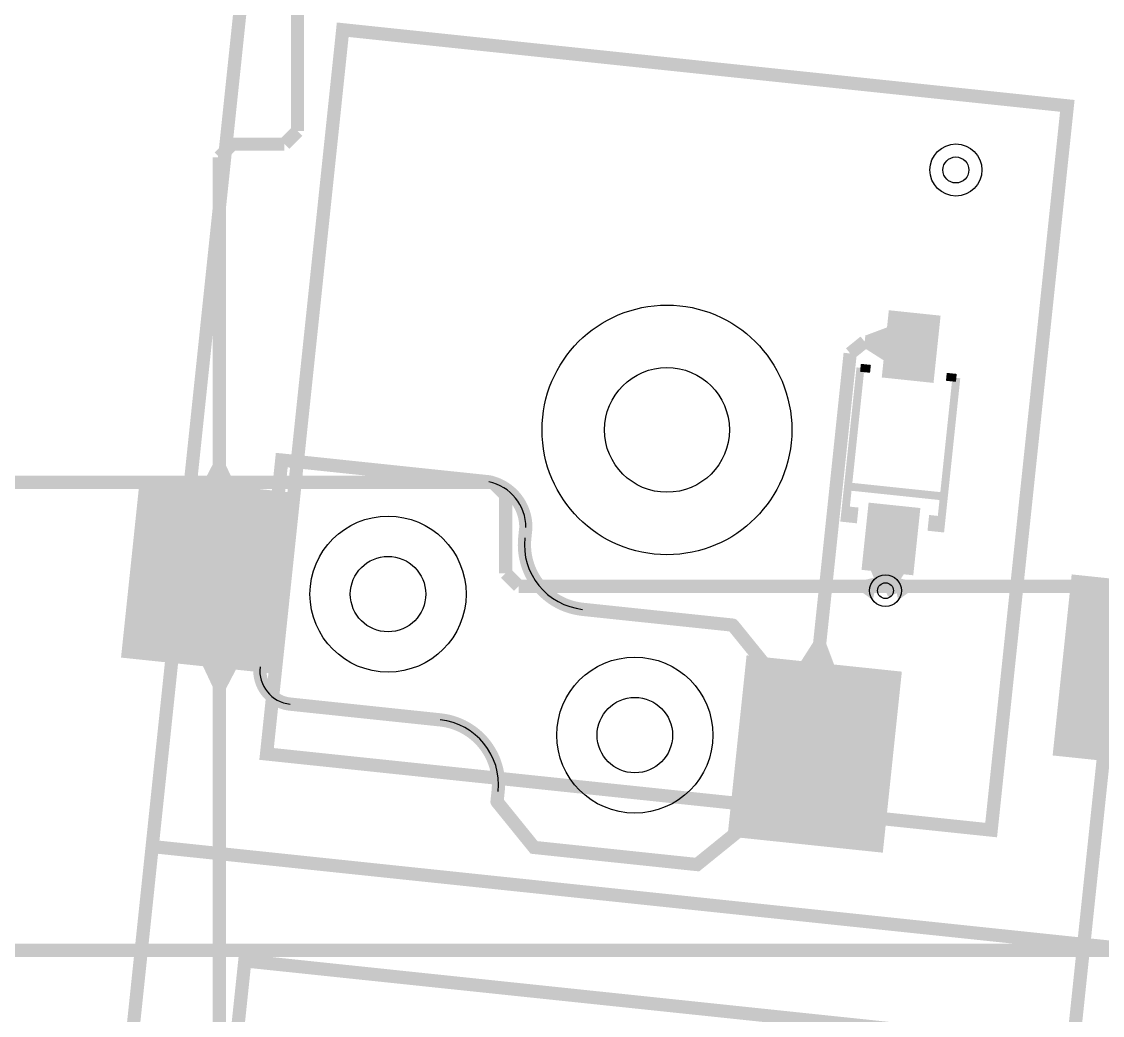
# Model space of a CAD drawing. Header units: millimetres. Extents: x -992 to -826, y 770 to 901.
# Drawn here: x -872.63 to -851.87, y 822.27 to 841.37 of the extents above; entities that cross this region are included whole.
import ezdxf

# ---------------------------------------------------------------- set-up
doc = ezdxf.new("R2010")
doc.units = ezdxf.units.MM
for name, color, linetype, true_color in [('BottomLayer', 7, 'Continuous', 0x0000ff), ('BottomPasteMaskLayer', 7, 'Continuous', 0x800000), ('BottomSilkLayer', 7, 'Continuous', 0x66cc33), ('BottomSolderMaskLayer', 7, 'Continuous', 0xaa00ff), ('Document', 7, 'Continuous', 0xffffff), ('Hole', 7, 'Continuous', 0x222222), ('Multi-Layer', 7, 'Continuous', 0xc0c0c0), ('TopLayer', 7, 'Continuous', 0xff0000), ('TopSilkLayer', 7, 'Continuous', 0xffcc00)]:
    doc.layers.add(name, color=color, linetype=linetype, true_color=true_color)

msp = doc.modelspace()

# ---------------------------------------------------------------- hatches: boundary and pattern name
at = {"layer": 'BottomLayer'}
for points in [[(-855.1103378206758, 834.4275590551183), (-854.9744475488952, 835.7204470408942), (-855.9689865379731, 835.8249682499367), (-856.1048768097537, 834.5321056642115)], [(-856.0037515875033, 835.4942113284228), (-856.0701346202693, 834.8626898653799), (-856.4291338582677, 835.0919685039371), (-856.4025806451614, 835.3445770891543)], [(-868.5159817119635, 832.4339497078996), (-869.1475057150114, 832.5003251206504), (-868.9587452374906, 832.8635864871732), (-868.7047447294896, 832.8368884937771)], [(-870.7229108458218, 829.1466344932692), (-867.7393446786895, 828.8330454660911), (-867.3734823469648, 832.313868427737), (-870.3570485140971, 832.6274574549151)], [(-855.4990855981713, 830.7289306578615), (-855.3631953263907, 832.0218186436374), (-856.3577089154179, 832.1263398526798), (-856.4935991871985, 830.8334772669547)], [(-856.3121056642115, 830.8143967487937), (-855.6805842011685, 830.7480111760225), (-855.9066141732285, 830.4199237998478), (-856.1592227584456, 830.4464744729491)], [(-855.7845542291086, 830.6098577597156), (-856.239237998476, 830.6577774955551), (-856.1158343916688, 830.8593141986286), (-855.8632334264669, 830.8326924053849)], [(-852.8214630429262, 827.2651257302516), (-849.8378968757938, 826.9515367030735), (-849.47205994412, 830.4323596647195), (-852.4556261112523, 830.7459486918975)], [(-857.0211455422912, 829.0135306070614), (-857.6526695453392, 829.0799060198121), (-857.4233858267718, 829.4389077978158), (-857.1707772415546, 829.4123571247144)], [(-859.0683261366523, 825.709423418847), (-856.0847599695201, 825.3958343916689), (-855.7189230378461, 828.8766573533148), (-858.7024892049785, 829.1902463804929)], [(-869.1475057150114, 828.9810515621033), (-868.5159817119635, 828.9146736093473), (-868.7047447294896, 828.5514147828297), (-868.9587452374906, 828.5781127762257)]]:
    msp.add_hatch(color=256, dxfattribs=at).paths.add_polyline_path(points)
at = {"layer": 'BottomPasteMaskLayer'}
for points in [[(-855.1103378206758, 834.4275590551183), (-854.9744475488952, 835.7204470408942), (-855.9689865379731, 835.8249682499367), (-856.1048768097537, 834.5321056642115)], [(-870.7229108458218, 829.1466344932692), (-867.7393446786895, 828.8330454660911), (-867.3734823469648, 832.313868427737), (-870.3570485140971, 832.6274574549151)], [(-855.4990855981713, 830.7289306578615), (-855.3631953263907, 832.0218186436374), (-856.3577089154179, 832.1263398526798), (-856.4935991871985, 830.8334772669547)], [(-852.8214630429262, 827.2651257302516), (-849.8378968757938, 826.9515367030735), (-849.47205994412, 830.4323596647195), (-852.4556261112523, 830.7459486918975)], [(-859.0683261366523, 825.709423418847), (-856.0847599695201, 825.3958343916689), (-855.7189230378461, 828.8766573533148), (-858.7024892049785, 829.1902463804929)]]:
    msp.add_hatch(color=256, dxfattribs=at).paths.add_polyline_path(points)
at = {"layer": 'BottomSilkLayer'}
for points in [[(-856.8694996189993, 832.0645466090933), (-856.5512623825248, 832.0310972821948), (-856.5831242062485, 831.7279679959362), (-856.901361442723, 831.7614147828297)], [(-854.8756565913133, 831.8549834899671), (-855.1938938277877, 831.8884328168658), (-855.2257531115063, 831.5853009906021), (-854.9075158750318, 831.5518542037086)]]:
    msp.add_hatch(color=256, dxfattribs=at).paths.add_polyline_path(points)
at = {"layer": 'BottomSolderMaskLayer'}
for points in [[(-855.1103378206758, 834.4275590551183), (-854.9744475488952, 835.7204470408942), (-855.9689865379731, 835.8249682499367), (-856.1048768097537, 834.5321056642115)], [(-870.7229108458218, 829.1466344932692), (-867.7393446786895, 828.8330454660911), (-867.3734823469648, 832.313868427737), (-870.3570485140971, 832.6274574549151)], [(-855.4990855981713, 830.7289306578615), (-855.3631953263907, 832.0218186436374), (-856.3577089154179, 832.1263398526798), (-856.4935991871985, 830.8334772669547)], [(-852.8214630429262, 827.2651257302516), (-849.8378968757938, 826.9515367030735), (-849.47205994412, 830.4323596647195), (-852.4556261112523, 830.7459486918975)], [(-859.0683261366523, 825.709423418847), (-856.0847599695201, 825.3958343916689), (-855.7189230378461, 828.8766573533148), (-858.7024892049785, 829.1902463804929)]]:
    msp.add_hatch(color=256, dxfattribs=at).paths.add_polyline_path(points)
at = {"layer": 'Document'}
for points in [[(-855.4284632969267, 835.2664592329186), (-855.6194361188723, 835.2865303530609), (-855.6997155194312, 834.5227406654815), (-855.5087426974856, 834.5026695453392)], [(-855.9359715519432, 835.0302514605031), (-855.9560426720855, 834.8392811785625), (-855.192252984506, 834.7590017780037), (-855.1721818643638, 834.9499745999493)], [(-867.9257988315977, 828.9531267462537), (-867.5209601219203, 832.8049072898148), (-863.6691770383542, 832.4000685801374), (-863.6525772820138, 832.3994163628475), (-863.6360344074487, 832.4009364283335), (-863.6198314678243, 832.4046027678536), (-863.6042456999241, 832.4103526493236), (-863.5895437805534, 832.418087690679), (-863.5759772636238, 832.4276755432203), (-863.563778275997, 832.4389521561353), (-863.5531555457296, 832.4517245834544), (-863.544290830678, 832.4657742854088), (-863.5373358085719, 832.4808608677076), (-863.5324094817654, 832.4967261947496), (-863.5295961410744, 832.5130988063955), (-863.5289439235373, 832.5296985627263), (-863.5304639887767, 832.5462414373138), (-863.5341303280554, 832.5624443769931), (-863.5398802092932, 832.5780301449788), (-863.5476152504295, 832.5927320644648), (-863.5572031027687, 832.6062985815372), (-863.5684797155019, 832.618497569332), (-863.5812521426626, 832.6291202997899), (-863.595301844485, 832.6379850150507), (-863.6103884266802, 832.6449400373817), (-863.6262537536487, 832.6498663644246), (-863.6426263652528, 832.6526797053596), (-867.6207137414276, 833.0707924815852), (-867.6373135300402, 833.0714448256665), (-867.6538564510664, 833.0699248589884), (-867.6700594446238, 833.0662585891456), (-867.6856452672048, 833.0605087483431), (-867.7003472354891, 833.0527737200075), (-867.7139137894644, 833.0431858553853), (-867.7261127967786, 833.0319092089276), (-867.7367355246706, 833.0191367312152), (-867.7456002115217, 833.0050869674515), (-867.7525551769113, 832.9900003180153), (-867.7574814169656, 832.9741349250573), (-867.7602946405893, 832.9577622555247), (-868.1784074168149, 828.9796748793499), (-868.1790211197788, 828.9630986632358), (-868.1774691810683, 828.946583849939), (-868.1737780753851, 828.9304121675643), (-868.1680107697266, 828.9148594907069), (-868.1602656492254, 828.9001911342751), (-868.1506748387853, 828.8866573274532), (-868.139401949148, 828.8744889450129), (-868.1266392858381, 828.8638935687937), (-868.112604568601, 828.8550519465407), (-868.0975372172969, 828.8481149085078), (-868.0816942676098, 828.8432007944268), (-868.0653459862457, 828.8403934347368), (-868.048771260422, 828.8397407205105), (-868.0322528402985, 828.8412537864751), (-868.0160725155094, 828.844906821064), (-868.0005063080814, 828.8506375067385), (-867.9858197637428, 828.858348083071), (-867.9722634219472, 828.8679070144501), (-867.9600685418932, 828.8791512339631), (-867.949443157446, 828.8918889251722), (-867.9405685282647, 828.905902794334), (-867.933596047672, 828.920953777238), (-867.9286446600187, 828.9367851174306), (-867.9257988315977, 828.9531267462537)], [(-863.6816865633732, 832.4018186436374), (-863.6422973215733, 832.3925951887715), (-863.6034504039819, 832.3813035333183), (-863.5652543240143, 832.3679752189336), (-863.5278157770623, 832.3526474763939), (-863.4912393424556, 832.3353631215983), (-863.4556271913341, 832.3161704359676), (-863.4210788012465, 832.2951230315767), (-863.3876906782747, 832.272279701398), (-863.3555560874572, 832.24770425507), (-863.324764792266, 832.2214653406548), (-863.2954028038653, 832.1936362528799), (-863.2675521408512, 832.1642947283981), (-863.2412906001446, 832.1335227286427), (-863.2166915396756, 832.1014062108788), (-863.1938236734695, 832.068034888094), (-863.1727508797028, 832.0335019783976), (-863.1535320222692, 831.9979039446291), (-863.1362207863515, 831.9613402249026), (-863.1208655284586, 831.923912954841), (-863.1075091413499, 831.8857266822729), (-863.0961889342193, 831.846888075195), (-863.0869365284776, 831.8075056238083), (-863.0797777694225, 831.7676893374669), (-863.0747326540434, 831.7275504373818), (-863.0718152751622, 831.6872010459404), (-863.0710337820677, 831.6467538735079), (-863.0702859298032, 831.6307269733222), (-863.067523360423, 831.6149222581083), (-863.0627901646963, 831.5995919720449), (-863.0561618847032, 831.5849807873939), (-863.0477443081801, 831.5713218995164), (-863.0376717801404, 831.5588333050614), (-863.0261050587203, 831.5477143227265), (-863.01322874947, 831.5381424121198), (-862.9992483590379, 831.5302703414942), (-862.9843870152723, 831.5242237495569), (-862.9688819060888, 831.5200991402688), (-862.9529804939363, 831.5179623426353), (-862.9369365662822, 831.5178474600715), (-862.9210061851498, 831.5197563261099), (-862.9054436003535, 831.5236584751368), (-862.8904971916562, 831.5294916286258), (-862.8764055046145, 831.537162689106), (-862.8633934433774, 831.5465492260039), (-862.851668681203, 831.5575014296418), (-862.8414183459809, 831.5698445022092), (-862.8328060336604, 831.5833814475467), (-862.8259691972498, 831.5978962152151), (-862.8210169530579, 831.6131571486738), (-862.8180283391913, 831.628920682533), (-862.8170510541022, 831.6449352298706), (-862.817786817828, 831.6916261183753), (-862.8206600001822, 831.7382343283901), (-862.8256645725215, 831.784662064425), (-862.8327900340219, 831.8308119096688), (-862.8420214337125, 831.8765870303937), (-862.8533394018457, 831.921891379136), (-862.8667201905403, 831.9666298962273), (-862.88213572361, 832.0107087092535), (-862.8995536554744, 832.0540353300217), (-862.9189374390276, 832.0965188486235), (-862.9402464023234, 832.138070124186), (-862.9634358339151, 832.178601971912), (-862.9884570766706, 832.2180293460142), (-863.0152576298676, 832.2562695181628), (-863.0437812593527, 832.2932422510698), (-863.0739681155347, 832.3288699668467), (-863.1057548589635, 832.3630779097813), (-863.1390747932319, 832.3957943031946), (-863.1738580049214, 832.4269505000451), (-863.2100315102973, 832.4564811269676), (-863.2475194084471, 832.4843242214423), (-863.2862430405387, 832.5104213618081), (-863.3261211548659, 832.5347177898444), (-863.3670700773353, 832.5571625256687), (-863.4090038870341, 832.5777084747037), (-863.4518345965146, 832.5963125264946), (-863.4954723364117, 832.6129356451637), (-863.5398255440127, 832.6275429513192), (-863.5848011553776, 832.6401037952394), (-863.6303048006097, 832.6505918211838), (-863.6467602975592, 832.6528810098503), (-863.6633738145313, 832.6530027408145), (-863.6798610896396, 832.650954931226), (-863.6959400210313, 832.6467726196752), (-863.7113354937279, 832.6405273666734), (-863.7257840869188, 832.6323260302327), (-863.7390385811644, 832.6223089374957), (-863.7508721883898, 832.6106474836995), (-863.761082432291, 832.5975411995546), (-863.7694946127613, 832.5832143372204), (-863.775964795058, 832.5679120332875), (-863.7803822725666, 832.5518961144231), (-863.7826714610206, 832.535440617444), (-863.7827931917706, 832.5188271004704), (-863.7807453819693, 832.5023398253885), (-863.776563070211, 832.4862608940507), (-863.7703178170104, 832.4708654214347), (-863.7621164803833, 832.4564168283497), (-863.7520993874754, 832.4431623342333), (-863.7404379335263, 832.4313287271584), (-863.7273316492497, 832.4211184834264), (-863.7130047868069, 832.412706303141), (-863.6977024827905, 832.4062361210417), (-863.6816865638691, 832.4018186437398)], [(-855.8227889255779, 831.2184963169927), (-856.0137617475236, 831.238567437135), (-855.9334848869698, 832.0023571247144), (-855.7425120650242, 831.9822834645671)], [(-863.0703276606554, 831.6602692405386), (-863.0912446024893, 831.4612623825249), (-863.0918665536856, 831.4446812269061), (-863.0903214655555, 831.4281605051418), (-863.086635712601, 831.4119822243275), (-863.0808722102631, 831.3964225461257), (-863.0731293409596, 831.3817470727128), (-863.0635392747078, 831.3682063129767), (-863.0522657129957, 831.3560314063542), (-863.0395010944126, 831.3454301773039), (-863.0254633097426, 831.3365835877632), (-863.0103919825891, 831.3296426481453), (-862.9945443790245, 831.3247258396069), (-862.9781910160829, 831.3219170915861), (-862.9616110440613, 831.3212643491354), (-862.9450874814513, 831.3227787545043), (-862.9289023838418, 831.3264344569419), (-862.9133320292568, 831.3321690539674), (-862.8986422021179, 831.3398846565733), (-862.8850836563295, 831.3494495601823), (-862.8728878349347, 831.3607004928302), (-862.8622629194051, 831.3734454022036), (-862.8533902760039, 831.3874667339528), (-862.8464213598813, 831.4025251453238), (-862.84147512975, 831.4183635907158), (-862.8386360172722, 831.4347117094236), (-862.8177190754383, 831.6337185674373), (-862.817097124242, 831.650299723056), (-862.8186422123722, 831.6668204448204), (-862.8223279653264, 831.6829987256347), (-862.8280914676644, 831.6985584038365), (-862.835834336968, 831.7132338772494), (-862.8454244032198, 831.7267746369855), (-862.856697964932, 831.738949543608), (-862.8694625835149, 831.7495507726583), (-862.883500368185, 831.7583973621989), (-862.8985716953384, 831.7653383018169), (-862.914419298903, 831.7702551103553), (-862.9307726618447, 831.7730638583761), (-862.9473526338663, 831.7737166008268), (-862.9638761964761, 831.772202195458), (-862.9800612940858, 831.7685464930203), (-862.9956316486707, 831.7628118959949), (-863.0103214758096, 831.7550962933889), (-863.0238800215981, 831.7455313897799), (-863.0360758429929, 831.734280457132), (-863.0467007585224, 831.7215355477585), (-863.0555734019237, 831.7075142160094), (-863.0625423180462, 831.6924558046384), (-863.0674885481774, 831.6766173592464), (-863.0703276606554, 831.6602692405386)], [(-862.8380949961901, 831.4349885699773), (-862.8421489141065, 831.3861622665431), (-862.8440692594169, 831.3372056078397), (-862.8438523768377, 831.2882117804788), (-862.8414986791945, 831.2392740418213), (-862.8370126466359, 831.1904855424654), (-862.830402818106, 831.1419391489401), (-862.8216817750908, 831.0937272669373), (-862.8108661176707, 831.045941665423), (-862.7979764329218, 830.9986733019587), (-862.7830372557304, 830.9520121495688), (-862.7660770220914, 830.9060470254807), (-862.7471280149825, 830.8608654220662), (-862.7262263029144, 830.8165533403037), (-862.7034116712764, 830.7731951260791), (-862.6787275466071, 830.7308733096386), (-862.6522209139338, 830.6896684484954), (-862.6239422273388, 830.6496589740926), (-862.5939453139226, 830.6109210425136), (-862.562287271347, 830.5735283895214), (-862.5290283591519, 830.5375521902071), (-862.494231884054, 830.5030609235113), (-862.4579640794467, 830.4701202418778), (-862.420293979327, 830.4387928462872), (-862.3812932868929, 830.4091383669092), (-862.3410362380603, 830.3812132495988), (-862.2995994601579, 830.3550706484546), (-862.2570618260713, 830.3307603246427), (-862.2135043041123, 830.3083285516788), (-862.1690098038993, 830.2878180273485), (-862.123663018543, 830.2692677924344), (-862.0775502634375, 830.2527131564041), (-862.030759311963, 830.2381856301995), (-861.9833792284132, 830.2257128662582), (-861.9355001984662, 830.215318605878), (-861.8872133575201, 830.2070226340265), (-861.8386106172213, 830.2008407416816), (-861.8222138275369, 830.1980532624569), (-861.8063219127982, 830.1931469605578), (-861.7912074304732, 830.186205982498), (-861.7771296045188, 830.1773493709122), (-861.7643298795095, 830.1667290228919), (-861.7530277796936, 830.1545270848436), (-861.7434171439983, 830.1409528285503), (-861.7356628015564, 830.1262390620143), (-861.7298977447717, 830.1106381366361), (-861.7262208484054, 830.0944176192123), (-861.7246951738055, 830.0778557029766), (-861.7253468873597, 830.0612364363915), (-861.7281648117242, 830.0448448515182), (-861.7331006175227, 830.0289620755169), (-861.7400696522288, 830.0138605091198), (-861.7489523920167, 829.9997991547666), (-861.759596491678, 829.9870191745325), (-861.771819397449, 829.9757397540288), (-861.7854114779353, 829.9661543432168), (-861.8001396194376, 829.9584273386048), (-861.8157512240142, 829.9526912637336), (-861.8319785417132, 829.9490444963046), (-861.8485432626711, 829.947549580933), (-861.8651612903227, 829.9482321564644), (-861.9188134081223, 829.9549375525673), (-861.9721609170722, 829.9637441052491), (-862.025121562797, 829.9746382360413), (-862.0776136874101, 829.9876031477221), (-862.1295563554191, 830.0026188502167), (-862.1808694785163, 830.0196621914179), (-862.2314739390641, 830.0387068928846), (-862.2812917120832, 830.0597235903588), (-862.3302459855558, 830.082679879041), (-862.3782612788596, 830.1075403635546), (-862.4252635591479, 830.1342667125195), (-862.4711803554977, 830.1628177176552), (-862.5159408706505, 830.1931493573165), (-862.5594760901708, 830.2252148643703), (-862.6017188888572, 830.2589647983026), (-862.64260413424, 830.2943471214497), (-862.682068787006, 830.3313072792329), (-862.7200519981968, 830.3697882842735), (-862.756495203029, 830.4097308042597), (-862.7913422111928, 830.4510732534291), (-862.8245392934903, 830.4937518875242), (-862.8560352646772, 830.5377009020784), (-862.8857815623842, 830.5828525338765), (-862.9137323219929, 830.6291371654358), (-862.9398444473532, 830.6764834323474), (-862.9640776772305, 830.7248183333094), (-862.986394647384, 830.7740673426849), (-863.0067609481762, 830.82415452541), (-863.025145177628, 830.8750026540752), (-863.041518989837, 830.926533327999), (-863.0558571386814, 830.9786670941108), (-863.068137516747, 831.0313235694568), (-863.0783411894137, 831.0844215651384), (-863.0864524240493, 831.137879211495), (-863.0924587142681, 831.1916140843347), (-863.096350799213, 831.2455433320216), (-863.0981226778351, 831.2995838032209), (-863.0977716181461, 831.3536521751068), (-863.0952981614307, 831.4076650818345), (-863.0907061214124, 831.4615392430786), (-863.0878927808917, 831.4779118550732), (-863.0829664541692, 831.4937771824709), (-863.0760114320624, 831.508863765116), (-863.0671467169302, 831.5229134673916), (-863.0565239865091, 831.5356858949922), (-863.0443249986652, 831.5469625081361), (-863.0307584814667, 831.5565503608422), (-863.0160565617886, 831.5642854022893), (-863.0004707935575, 831.5700352837714), (-862.9842678535941, 831.5737016232202), (-862.9677249786987, 831.5752216885501), (-862.9511252220527, 831.5745694710212), (-862.9347526101001, 831.5717561302565), (-862.9188872827758, 831.5668298032977), (-862.9038007002343, 831.559874780966), (-862.8897509980908, 831.5510100656244), (-862.8769785706486, 831.540387335013), (-862.8657019576865, 831.5281883470011), (-862.8561141051825, 831.5146218296597), (-862.8483790639543, 831.4999199098663), (-862.8426291827045, 831.4843341415495), (-862.8389628434971, 831.4681312015316), (-862.8374427784139, 831.4515883266135), (-862.8380949961901, 831.4349885699772)], [(-863.5966167132335, 826.2962585725173), (-862.8846202692406, 825.4170180340362), (-862.8733413067604, 825.4048198102988), (-862.8605665515665, 825.3941982620728), (-862.8465146140655, 825.3853351526044), (-862.8314259606867, 825.3783821535253), (-862.8155587988554, 825.3734582493428), (-862.7991846583694, 825.3706477012955), (-859.6664287528575, 825.0413817627636), (-859.649828304178, 825.0407267851084), (-859.6332843941165, 825.0422443265306), (-859.617080125488, 825.0459084185475), (-859.601492789093, 825.0516563604574), (-859.5867891186597, 825.0593897922882), (-859.5732207264415, 825.0689763779529), (-858.6390398780799, 825.825458470917), (-858.6268416543423, 825.8367374333974), (-858.6162201061164, 825.8495121885912), (-858.607356996648, 825.8635641260922), (-858.600403997569, 825.878652779471), (-858.5954800933864, 825.8945199413024), (-858.5926695453392, 825.9108940817883), (-858.2634036068073, 829.0436525273052), (-858.262748629152, 829.0602529759848), (-858.2642661705743, 829.0767968860463), (-858.2679302625911, 829.0930011546748), (-858.273678204501, 829.1085884910698), (-858.2814116363319, 829.1232921615031), (-858.2909982219966, 829.1368605537212), (-858.8694818389638, 829.8512293624589), (-858.880760801444, 829.8634275861963), (-858.8935355566379, 829.8740491344223), (-858.9075874941389, 829.8829122438907), (-858.9226761475177, 829.8898652429698), (-858.938543309349, 829.8947891471522), (-858.954917449835, 829.8975996951996), (-861.7893192786387, 830.1955067310137), (-861.8059004342578, 830.1961286822104), (-861.8224211560224, 830.1945835940805), (-861.838599436837, 830.1908978411266), (-861.8541591150392, 830.1851343387888), (-861.8688345884525, 830.1773914694852), (-861.882375348189, 830.1678014032335), (-861.8945502548119, 830.1565278415213), (-861.9051514838624, 830.1437632229382), (-861.9139980734034, 830.129725438268), (-861.9209390130216, 830.1146541111143), (-861.92585582156, 830.0988065075494), (-861.9286645695809, 830.0824531446076), (-861.9293173120316, 830.0658731725856), (-861.9278029066627, 830.0493496099755), (-861.9241472042249, 830.0331645123656), (-861.9184126071992, 830.0175941577804), (-861.910697004593, 830.0029043306414), (-861.9011321009837, 829.9893457848528), (-861.8898811683353, 829.9771499634579), (-861.8771362589615, 829.9665250479284), (-861.8631149272119, 829.9576524045274), (-861.8480565158404, 829.9506834884049), (-861.8322180704481, 829.945737258274), (-861.8158699517401, 829.9428981457964), (-859.0337846075693, 829.6504902209806), (-858.5215113030226, 829.0178867157736), (-858.8397815595632, 825.9897612395226), (-859.6921945643892, 825.2994894589791), (-862.7203200406402, 825.6177597155196), (-863.3991948183898, 826.4561264922531), (-863.4104727796395, 826.468327010243), (-863.4232467435236, 826.478951081772), (-863.4372981439785, 826.4878169260312), (-863.4523865576466, 826.4947728459668), (-863.4682538175866, 826.4996998238605), (-863.484628430582, 826.5025135577542), (-863.5012302224642, 826.5031659038812), (-863.5177751319713, 826.5016457004182), (-863.5339800711147, 826.4979789584679), (-863.5495677688928, 826.4922284170018), (-863.5642715154745, 826.4844924693787), (-863.5778397256795, 826.4749034798072), (-863.5900402436694, 826.4636255185574), (-863.6006643151985, 826.4508515546732), (-863.6095301594576, 826.4368001542183), (-863.6164860793933, 826.4217117405502), (-863.6214130572869, 826.4058444806102), (-863.6242267911807, 826.3894698676149), (-863.6248791373076, 826.3728680757326), (-863.6233589338445, 826.3563231662255), (-863.6196921918943, 826.3401182270821), (-863.6139416504282, 826.3245305293042), (-863.606205702805, 826.3098267827223), (-863.5966167132335, 826.2962585725173)], [(-867.4600203200407, 828.3785064770132), (-867.4925725956724, 828.38296248169), (-867.5247808294835, 828.3894537297406), (-867.5565179025056, 828.3979546016054), (-867.587658555341, 828.4084315461726), (-867.6180798825338, 828.4208432131962), (-867.6476618176517, 828.4351406164975), (-867.6762876071623, 828.451267327302), (-867.7038442712342, 828.4691596969525), (-867.7302230496439, 828.4887471081161), (-867.7553198310294, 828.5099522534956), (-867.7790355637949, 828.5326914409454), (-867.8012766470463, 828.5568749237856), (-867.821955300014, 828.5824072550133), (-867.8409899085043, 828.6091876640112), (-867.8583053470136, 828.6371104542677), (-867.8738332752318, 828.6660654205383), (-867.8875124077679, 828.6959382838014), (-867.899288756029, 828.7266111422941), (-867.9091158413028, 828.757962936844), (-867.9169548781981, 828.7898699286645), (-867.9227749277233, 828.8222061877246), (-867.9265530193951, 828.8548440897681), (-867.9282742418989, 828.8876548200186), (-867.9279318019396, 828.9205088815842), (-867.9255270510542, 828.9532766065533), (-867.9248444755233, 828.9698946342046), (-867.9263393908954, 828.9864593551622), (-867.9299861583247, 829.0026866728607), (-867.9357222331962, 829.0182982774368), (-867.9434492378082, 829.0330264189386), (-867.9530346486204, 829.0466184994245), (-867.9643140691239, 829.058841405195), (-867.9770940493579, 829.069485504856), (-867.9911554037109, 829.0783682446436), (-868.0062569701078, 829.0853372793495), (-868.0221397461087, 829.0902730851477), (-868.0385313309816, 829.0930910095121), (-868.0551505975664, 829.0937427230664), (-868.0717125138018, 829.0922170484665), (-868.0879330312252, 829.0885401521004), (-868.1035339566031, 829.082775095316), (-868.118247723139, 829.0750207528745), (-868.1318219794321, 829.0654101171796), (-868.1440239174804, 829.0541080173641), (-868.1546442655007, 829.0413082923553), (-868.1635008770866, 829.0272304664014), (-868.1704418551467, 829.0121159840768), (-868.1753481570462, 828.9962240693387), (-868.1781356362713, 828.9798272796547), (-868.1813260720121, 828.939271751206), (-868.1823894920146, 828.8986048247685), (-868.1813229811601, 828.857937979273), (-868.1781294630402, 828.8173826934276), (-868.1728176919429, 828.7770501401267), (-868.1654022288546, 828.737050881694), (-868.1559034015445, 828.6974945668037), (-868.1443472488406, 828.6584896299026), (-868.1307654492509, 828.6201429939632), (-868.1151952341232, 828.5825597773785), (-868.0976792855851, 828.5458430058051), (-868.0782656195397, 828.5100933297415), (-868.057007454042, 828.475408748619), (-868.0339630634139, 828.4418843421581), (-868.0091956184983, 828.4096120097305), (-867.982773013491, 828.3786802184374), (-867.9547676798248, 828.3491737605982), (-867.9252563876154, 828.3211735213117), (-867.8943200352139, 828.2947562567285), (-867.8620434274427, 828.2699943836419), (-867.8285150431233, 828.2469557809738), (-867.7938267925313, 828.2257036037009), (-867.7580737654466, 828.2062961097295), (-867.7213539704862, 828.1887865001954), (-867.6837680664369, 828.1732227736248), (-867.6454190863219, 828.1596475943585), (-867.6064121549606, 828.1480981755963), (-867.5668542007927, 828.1386061773862), (-867.5268536627589, 828.1311976198364), (-867.4865201930405, 828.1258928117858), (-867.4698973253745, 828.12520580123), (-867.4533272854031, 828.1266976082848), (-867.4370944324418, 828.1303426319721), (-867.4214773393225, 828.1360783198511), (-867.4067440117904, 828.1438062414848), (-867.3931472892435, 828.1533937776088), (-867.3809205057432, 828.1646763960184), (-867.3702734857552, 828.1774604751139), (-867.3613889433419, 828.1915266266506), (-867.3544193465967, 828.206633460672), (-867.3494843011308, 828.2225217280161), (-867.3466684975157, 828.2389187693024), (-867.3460202579031, 828.2555431940548), (-867.3475507067666, 828.2721097096576), (-867.351233579994, 828.2883340172772), (-867.3570056756066, 828.3039376907287), (-867.3647679383724, 828.3186529545626), (-867.3743871596972, 828.3322272793725), (-867.3856982636248, 828.3444277154665), (-867.398507139714, 828.3550448905277), (-867.4125939741774, 828.3638966026639), (-867.4277170221183, 828.370830947184), (-867.4436167561261, 828.375728923442), (-867.4600203200407, 828.3785064770132)], [(-864.5762052324105, 828.075201930404), (-867.4603429006859, 828.3783362966727), (-867.4769240563049, 828.3789582478695), (-867.4934447780696, 828.3774131597397), (-867.5096230588842, 828.3737274067856), (-867.5251827370864, 828.3679639044478), (-867.5398582104997, 828.3602210351444), (-867.5533989702362, 828.3506309688927), (-867.5655738768592, 828.3393574071805), (-867.5761751059097, 828.3265927885973), (-867.5850216954507, 828.3125550039272), (-867.5919626350687, 828.2974836767735), (-867.5968794436073, 828.2816360732086), (-867.5996881916282, 828.2652827102667), (-867.6003409340789, 828.2487027382448), (-867.5988265287099, 828.2321791756347), (-867.5951708262721, 828.2159940780248), (-867.5894362292464, 828.2004237234396), (-867.5817206266402, 828.1857338963005), (-867.5721557230308, 828.1721753505119), (-867.5609047903826, 828.1599795291171), (-867.5481598810088, 828.1493546135875), (-867.5341385492592, 828.1404819701864), (-867.5190801378876, 828.1335130540641), (-867.5032416924953, 828.1285668239332), (-867.4868935737873, 828.1257277114556), (-864.6027559055119, 827.8225933451869), (-864.5861747498927, 827.82197139399), (-864.5696540281281, 827.8235164821197), (-864.5534757473133, 827.8272022350736), (-864.537916069111, 827.8329657374114), (-864.5232405956976, 827.8407086067149), (-864.5096998359611, 827.8502986729666), (-864.4975249293382, 827.8615722346788), (-864.4869237002875, 827.874336853262), (-864.4780771107464, 827.8883746379322), (-864.4711361711284, 827.9034459650859), (-864.4662193625898, 827.9192935686508), (-864.4634106145688, 827.9356469315928), (-864.4627578721181, 827.9522269036148), (-864.4642722774871, 827.9687504662251), (-864.467927979925, 827.9849355638349), (-864.4736625769507, 828.0005059184202), (-864.481378179557, 828.0151957455593), (-864.4909430831664, 828.0287542913479), (-864.5021940158148, 828.0409501127427), (-864.5149389251886, 828.0515750282723), (-864.5289602569383, 828.0604476716733), (-864.54401866831, 828.0674165877956), (-864.5598571137024, 828.0723628179265), (-864.5762052324105, 828.075201930404)], [(-863.6030073660148, 826.5885191770385), (-863.5989488345776, 826.6373479568894), (-863.59702411243, 826.6863072957717), (-863.5972368636127, 826.7353039911305), (-863.5995866831172, 826.784244769296), (-863.6040690976563, 826.8330364630466), (-863.61067557418, 826.8815861889684), (-863.6193935361196, 826.9298015242755), (-863.630206387329, 826.9775906827517), (-863.6430935436792, 827.0248626894825), (-863.6580304722428, 827.0715275540407), (-863.6749887379972, 827.1174964417992), (-863.6939360579552, 827.1626818430428), (-863.714836362622, 827.2069977395585), (-863.7376498646588, 827.2503597683851), (-863.7623331346254, 827.2926853824139), (-863.7888391836552, 827.33389400753), (-863.8171175529075, 827.3739071960007), (-863.8471144096235, 827.4126487758124), (-863.8787726496071, 827.4500449956786), (-863.9120320059321, 827.486024665438), (-863.9468291636712, 827.5205192915764), (-863.9830978804262, 827.5534632076171), (-864.0207691124322, 827.5847936991277), (-864.0597711459948, 827.6144511231076), (-864.1000297340087, 827.6423790215297), (-864.1414682373003, 827.6685242288171), (-864.1840077705235, 827.6928369730532), (-864.2275673523319, 827.7152709707315), (-864.2720640595401, 827.7357835148638), (-864.3174131849828, 827.7543355562805), (-864.3635283987696, 827.7708917779674), (-864.4103219126284, 827.785420662298), (-864.457704647026, 827.7978945510321), (-864.5055864007461, 827.8082896979688), (-864.5538760226029, 827.8165863141511), (-864.6024815849632, 827.8227686055374), (-864.6188783746477, 827.8255560847622), (-864.6347702893861, 827.8304623866613), (-864.6498847717112, 827.8374033647212), (-864.6639625976654, 827.846259976307), (-864.6767623226747, 827.8568803243273), (-864.6880644224905, 827.8690822623756), (-864.6976750581857, 827.8826565186689), (-864.7054294006275, 827.8973702852049), (-864.7111944574123, 827.912971210583), (-864.7148713537783, 827.9291917280067), (-864.7163970283783, 827.9457536442424), (-864.7157453148241, 827.9623729108274), (-864.7129273904596, 827.9787644957007), (-864.7079915846612, 827.9946472717019), (-864.701022549955, 828.009748838099), (-864.6921398101672, 828.0238101924521), (-864.6814957105059, 828.0365901726861), (-864.6692728047351, 828.0478695931898), (-864.6556807242489, 828.0574550040019), (-864.6409525827466, 828.0651820086139), (-864.6253409781701, 828.070918083485), (-864.6091136604713, 828.0745648509143), (-864.5925489395133, 828.0760597662859), (-864.575930911862, 828.0753771907546), (-864.5222763912054, 828.0686713559456), (-864.4689265140753, 828.0598641760587), (-864.4159635459184, 828.0489692317547), (-864.363469155569, 828.0360033230246), (-864.3115242893141, 828.0209864432844), (-864.2602090460759, 828.0039417485448), (-864.2096025538983, 827.9848955217047), (-864.159782847932, 827.9638771320233), (-864.1108267501044, 827.9409189898324), (-864.06280975066, 827.91605649656), (-864.0158058917548, 827.8893279901412), (-863.9698876532832, 827.8607746859009), (-863.9251258411145, 827.8304406130004), (-863.8815894779096, 827.7983725465439), (-863.8393456966888, 827.7646199354518), (-863.7984596373126, 827.7292348262102), (-863.7589943460356, 827.6922717826154), (-863.7210106782902, 827.6537878016367), (-863.6845672048468, 827.6138422255269), (-863.6497201214979, 827.5724966503169), (-863.616523162405, 827.5298148308343), (-863.585027517239, 827.4858625823941), (-863.5552817522477, 827.4407076793111), (-863.5273317353649, 827.394419750392), (-863.5012205654837, 827.3470701715681), (-863.4769885059967, 827.2987319558338), (-863.4546729227111, 827.24947964066), (-863.4343082262294, 827.199389173058), (-863.4159258188897, 827.1485377924695), (-863.399554046342, 827.0970039116627), (-863.3852181538402, 827.0448669958204), (-863.3729402473135, 826.9922074400049), (-863.362739259279, 826.9391064451886), (-863.3546309196482, 826.8856458930422), (-863.3486277314712, 826.8319082196736), (-863.3447389516568, 826.777976288511), (-863.3429705766993, 826.7239332625282), (-863.3433253334304, 826.669862476007), (-863.3458026748156, 826.6158473060357), (-863.3503987807976, 826.5619710439422), (-863.3531791713079, 826.5455677327443), (-863.3580799553182, 826.5296686288157), (-863.365017027948, 826.514546584874), (-863.3738713385186, 826.5004611181098), (-863.3844909336422, 826.4876539564781), (-863.3966935649731, 826.4763448902812), (-863.4102698168656, 826.466728000233), (-863.4249867002632, 826.4589683267407), (-863.4405916511444, 826.4531990375605), (-863.4568168649037, 826.4495191424378), (-863.4733838922846, 826.4479917939497), (-863.4900084179912, 826.4486432037105), (-863.5064051399689, 826.4514621925418), (-863.5222926656205, 826.4564003823233), (-863.5373983409293, 826.4633730262348), (-863.551462929615, 826.47226046314), (-863.5642450620222, 826.4829101711534), (-863.5755253773882, 826.4951393851467), (-863.5851102884066, 826.5087382332749), (-863.5928353034791, 826.5234733386962), (-863.5985678496403, 826.5390918246713), (-863.6022095477107, 826.5553256543124), (-863.6036979006328, 826.571896230501), (-863.6030073660148, 826.5885191770385)]]:
    msp.add_hatch(color=256, dxfattribs=at).paths.add_polyline_path(points)
at = {"layer": 'TopLayer'}
for points in [[(-856.1839700279402, 830.6981203962409), (-856.2768808737618, 830.2504597409196), (-856.4656946913894, 830.3906502413006), (-856.4129768859539, 830.6446507493016)], [(-855.789171958344, 830.2504597409196), (-855.8820828041657, 830.6981203962409), (-855.653075946152, 830.6446507493016), (-855.6003606807215, 830.3906502413006)]]:
    msp.add_hatch(color=256, dxfattribs=at).paths.add_polyline_path(points)

# ---------------------------------------------------------------- linework, layer by layer
at = {"layer": 'BottomLayer', "const_width": 0.25400050800101603}
for points in [[(-867.3317246634494, 848.5176530353062), (-867.3317246634494, 839.2677165354332)], [(-867.3317246634494, 839.2676657353317), (-867.5817373634748, 839.0176784353571)], [(-868.5817373634749, 839.0176784353571), (-868.8317500635002, 838.7676657353317)], [(-867.5817373634748, 839.0176784353571), (-868.5817373634749, 839.0176784353571)], [(-868.8318516637034, 838.7675895351792), (-868.8318516637034, 830.5176530353062)], [(-856.7118110236222, 834.9939801879606), (-856.432664465329, 835.2200406400814)], [(-856.4325628651259, 835.2199644399291), (-855.5397510795023, 835.1262382524767)], [(-857.5199390398782, 827.3063246126494), (-856.7117094234189, 834.9939039878082)], [(-855.9283718567438, 831.4277368554739), (-856.0330200660402, 830.4330708661419)], [(-869.0482854965711, 830.730251460503), (-868.8317500635002, 830.5176530353062)], [(-868.8317500635002, 830.5176530353062), (-869.0482854965711, 830.730251460503)], [(-868.8318516637034, 830.5176530353062), (-868.8318516637034, 821.7675895351792)], [(-857.393522987046, 827.2930149860301), (-857.519837439675, 827.3062992125986)]]:
    msp.add_lwpolyline(points, dxfattribs=at)
at = {"layer": 'BottomSilkLayer'}
for points, const_width in [([(-856.8017018034037, 831.9807721615445), (-856.513995427991, 834.7181356362714)], 0.15240030480060962), ([(-856.513995427991, 834.7181356362714), (-856.3220218440438, 834.6979679959361)], 0.15240030480060962), ([(-854.9593853187707, 831.7871475742953), (-854.671678943358, 834.5245110490223)], 0.15240030480060962), ([(-854.671678943358, 834.5245110490223), (-854.8636525273051, 834.5446786893575)], 0.15240030480060962), ([(-867.7443738887479, 831.9001016002034), (-867.6347218694439, 832.943357886716), (-867.6347218694439, 832.943357886716), (-863.6561341122683, 832.5251968503939)], 0.25400050800101603), ([(-854.9610871221744, 832.2492760985524), (-856.7039370078741, 832.4324612649227)], 0.15240030480060962), ([(-862.9434848869698, 831.6473202946407), (-862.9643891287783, 831.4482600965204)], 0.25400050800101603), ([(-861.8524257048515, 830.0742443484888), (-858.9683261366524, 829.7710947421897)], 0.25400050800101603), ([(-858.3898145796293, 829.056692913386), (-858.9683261366524, 829.7710693421388), (-858.9683261366524, 829.7710947421897)], 0.25400050800101603), ([(-868.0520955041911, 828.9663957327916), (-868.0155194310389, 829.314503429007)], 0.25400050800101603), ([(-858.3898145796293, 829.056692913386), (-858.4263906527814, 828.708661417323)], 0.25400050800101603), ([(-864.5892049784101, 827.9490728981459), (-867.4732791465584, 828.2521971043943)], 0.25400050800101603), ([(-863.4979171958345, 826.3762001524004), (-863.4769875539753, 826.5751079502161)], 0.25400050800101603), ([(-858.6980695961392, 826.1230632461267), (-858.7189738379477, 825.9241808483619), (-859.6531623063247, 825.1676911353825), (-862.7859029718061, 825.4969519939041), (-863.4979171958345, 826.3762001524004)], 0.25400050800101603)]:
    msp.add_lwpolyline(points, dxfattribs=dict(at, const_width=const_width))
for centre, radius, start, end in [((-863.8359056734248, 831.6525371981014), 0.8924307848615699, 359.591352160182, 78.33234764142145), ((-861.7217952993387, 831.3173792318267), 1.2499872999746, 174.00231219007293, 264.00121243338003), ((-867.4056765350231, 828.8984585216629), 0.6499872999746, 173.9999895828508, 263.9999292158368), ((-864.7201398878806, 826.7057580396005), 1.2499872999746, 353.9999540102417, 83.999938362038)]:
    msp.add_arc(centre, radius, start, end, dxfattribs=at)
at = {"layer": 'Document', "const_width": 0.25400050800101603}
for points in [[(-852.2229108458218, 823.6325882651767), (-850.3413766827534, 841.5340106680214), (-868.2428244856491, 843.415519431039), (-870.1243332486665, 825.5140970281942), (-852.2229108458218, 823.6325882651767)], [(-834.3214630429262, 821.7510795021592), (-832.4399542799086, 839.652501905004), (-850.3413766827534, 841.5340106680214), (-852.2229108458218, 823.6325882651767), (-834.3214630429262, 821.7510795021592)], [(-854.1044196088393, 805.7311658623319), (-852.2229108458218, 823.6325882651767), (-870.1243332486665, 825.5140970281942), (-872.0058420116841, 807.6126746253494), (-854.1044196088393, 805.7311658623319)], [(-836.2029972059945, 803.8496316992636), (-834.3214630429262, 821.7510795021592), (-852.2229108458218, 823.6325882651767), (-854.1044196088393, 805.7311658623319), (-836.2029972059945, 803.8496316992636)]]:
    msp.add_lwpolyline(points, close=True, dxfattribs=at)
at = {"layer": 'Document'}
for centre, radius in [((-854.6799593599188, 838.5209550419103), 0.24993649987299976), ((-860.232664465329, 833.5240030480063), 1.1998983997967998), ((-865.5920751841504, 830.3670307340616), 0.7249174498348998), ((-860.8493776987555, 827.6563373126747), 0.7249174498348998)]:
    msp.add_circle(centre, radius, dxfattribs=at)
at = {"layer": 'Hole'}
msp.add_circle((-856.0330200660402, 830.4333248666499), 0.15240030480060962, dxfattribs=at)
at = {"layer": 'Multi-Layer'}
for centre, radius in [((-854.6799593599188, 838.5209550419103), 0.5), ((-860.232664465329, 833.5240030480063), 2.4000000000000004), ((-865.5920751841504, 830.3670307340616), 1.5000000000000002), ((-856.0330200660402, 830.4333248666499), 0.30480060960121924), ((-860.8493776987555, 827.6563373126747), 1.5000000000000002)]:
    msp.add_circle(centre, radius, dxfattribs=at)
at = {"layer": 'TopLayer', "const_width": 0.25400050800101603}
for points in [[(-878.0817627635256, 832.5176530353062), (-863.5817373634748, 832.5176530353062)], [(-863.5817373634748, 832.5176530353062), (-863.3317246634494, 832.2676657353317)], [(-863.3317246634494, 832.2676657353317), (-863.3317246634494, 830.7676657353317)], [(-863.3317246634494, 830.7676657353317), (-863.0817373634748, 830.5176530353062)], [(-863.0817373634748, 830.5176530353062), (-855.8316992633986, 830.5176530353062)], [(-856.032918465837, 830.4331978663959), (-855.8316992633986, 830.5176530353062)], [(-855.8316992633986, 830.5176530353062), (-856.032918465837, 830.4331978663959)], [(-855.8316992633986, 830.5176530353062), (-845.5816865633733, 830.5176530353062)], [(-876.0817627635256, 823.5176530353062), (-836.0816611633225, 823.5176530353062)]]:
    msp.add_lwpolyline(points, dxfattribs=at)
at = {"layer": 'TopSilkLayer', "const_width": 0.25400050800101603}
for points in [[(-867.9260858521718, 827.2941579883161), (-854.0027686055373, 825.830759461519), (-852.5393700787403, 839.7540767081535), (-866.4626873253748, 841.2174498348999), (-867.9260858521718, 827.2941579883161)], [(-869.8075946151894, 809.3927355854713), (-855.8843027686056, 807.9293370586743), (-854.4209042418086, 821.8526289052579), (-868.3441960883922, 823.316027432055), (-869.8075946151894, 809.3927355854713)]]:
    msp.add_lwpolyline(points, close=True, dxfattribs=at)

doc.saveas('drawing.dxf')
